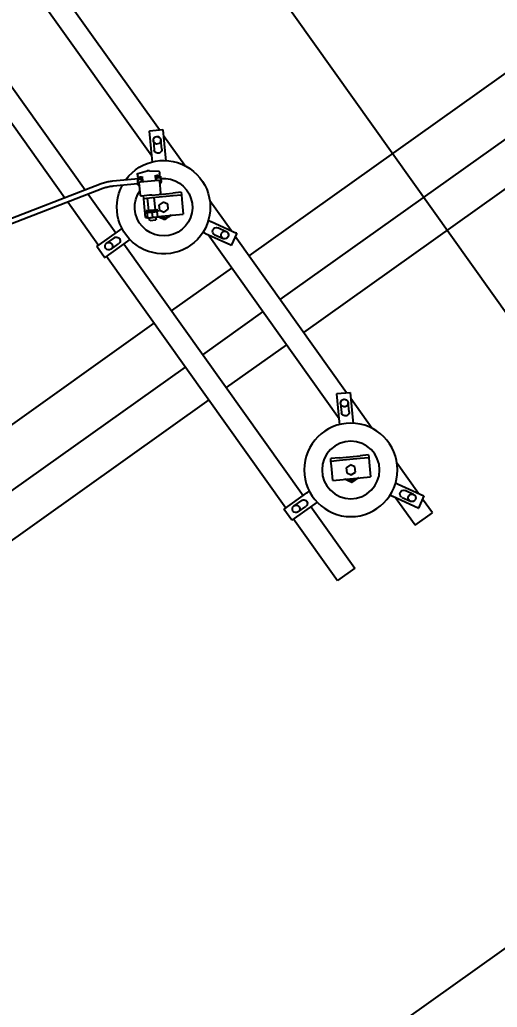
# Model space of a CAD drawing. Header units: feet. Extents: x 2321988 to 2329858, y 6722724 to 6730499.
# Drawn here: x 2326050.73 to 2326053.69, y 6726808.98 to 6726815.1 of the extents above; entities that cross this region are included whole.
import ezdxf

# ---------------------------------------------------------------- set-up
doc = ezdxf.new("R2010")
doc.units = ezdxf.units.FT
doc.header["$MEASUREMENT"] = 0
doc.header["$PDSIZE"] = 5
doc.layers.add('BESS Dimensions', color=3, linetype='Continuous')
doc.layers.add('C-BESS-EQUIPMENT', color=255, linetype='Continuous')
doc.styles.add('TG_DIMS', font='arial.ttf')
doc.dimstyles.new('TG-PROPOSED-ANNO', dxfattribs={"dimtxt": 0.1, "dimasz": 0.1, "dimexe": 0.05, "dimexo": 0.05, "dimgap": 0.02, "dimtad": 0, "dimtih": 1, "dimtoh": 1, "dimdsep": 46, "dimtxsty": 'TG_DIMS', "dimcen": 0, "dimclrd": 256, "dimclre": 256, "dimclrt": 256, "dimaunit": 1, "dimadec": 6, "dimazin": 2, "dimtfac": 1, "dimtofl": 0, "dimtmove": 1, "dimatfit": 3, "dimfxl": 1, "dimtolj": 1, "dimtzin": 0, "dimarcsym": 0})

# ---------------------------------------------------------------- blocks, each defined once
blk = doc.blocks.new('Midpoint Site Plan$0$GA 34.5kV 10MVAR Cap Bank top')
at = {"color": 0}
for p, q in [((51.81, 42.49), (50.23, 42.49)), ((50.23, 36.86), (50.23, 42.49)), ((51.81, 36.86), (51.81, 42.49)), ((57.31, 42.49), (58.89, 42.49)), ((57.31, 42.49), (57.31, 39.958)), ((58.89, 42.49), (58.89, 41.221)), ((58.244, 41.576), (57.203, 39.773)), ((58.244, 41.576), (58.252, 41.589)), ((59.118, 41.089), (58.252, 41.589)), ((57.723, 40.235), (58.067, 40.831)), ((58.069, 39.273), (59.11, 41.076)), ((58.553, 40.55), (58.209, 39.954)), ((58.89, 40.695), (58.89, 37.969)), ((59.118, 41.089), (59.11, 41.076)), ((57.197, 39.763), (57.096, 39.588)), ((57.203, 39.773), (57.197, 39.763)), ((57.962, 39.088), (58.063, 39.263)), ((58.063, 39.263), (58.069, 39.273)), ((54.266, 36.213), (56.709, 37.623)), ((57.251, 36.685), (56.709, 37.623)), ((50.06, 36.86), (50.075, 36.86)), ((50.06, 36.86), (50.06, 35.86)), ((52.157, 36.86), (50.075, 36.86)), ((52.169, 36.86), (52.157, 36.86)), ((52.371, 36.86), (52.169, 36.86)), ((50.81, 36.641), (51.498, 36.641)), ((51.498, 36.079), (50.81, 36.079)), ((54.266, 36.213), (54.808, 35.274)), ((55.435, 36.36), (55.622, 36.685)), ((55.622, 36.035), (55.435, 36.36)), ((55.531, 35.282), (56.883, 36.063)), ((55.622, 36.685), (55.998, 36.685)), ((55.998, 36.035), (55.622, 36.035)), ((55.998, 36.685), (56.185, 36.36)), ((56.185, 36.36), (55.998, 36.035)), ((56.883, 36.063), (57.428, 36.378)), ((57.522, 36.215), (56.977, 35.9)), ((57.428, 36.378), (57.251, 36.685)), ((57.522, 36.215), (57.428, 36.378)), ((50.075, 35.86), (50.06, 35.86)), ((50.075, 35.86), (52.157, 35.86)), ((50.23, 12.86), (50.23, 35.86)), ((51.81, 12.86), (51.81, 35.86)), ((52.157, 35.86), (52.169, 35.86)), ((52.169, 35.86), (52.371, 35.86)), ((54.808, 35.274), (54.985, 34.967)), ((54.985, 34.967), (55.531, 35.282)), ((55.625, 35.12), (56.977, 35.9)), ((54.985, 34.967), (55.079, 34.805)), ((55.625, 35.12), (55.079, 34.805)), ((58.89, 34.751), (58.89, 32.025)), ((57.096, 33.132), (57.197, 32.957)), ((58.063, 33.457), (57.962, 33.632)), ((58.069, 33.447), (58.063, 33.457)), ((59.11, 31.644), (58.069, 33.447)), ((57.197, 32.957), (57.203, 32.947)), ((57.203, 32.947), (58.244, 31.144)), ((57.31, 32.762), (57.31, 15.958)), ((58.067, 31.889), (57.723, 32.485)), ((58.209, 32.766), (58.553, 32.17)), ((58.252, 31.131), (59.118, 31.631)), ((59.11, 31.644), (59.118, 31.631)), ((58.252, 31.131), (58.244, 31.144)), ((58.89, 31.499), (58.89, 17.221)), ((50.23, 25.99), (24.235, 25.99)), ((57.31, 25.99), (51.81, 25.99)), ((82.496, 25.99), (58.89, 25.99)), ((24.69, 22.99), (50.23, 22.99)), ((51.81, 22.99), (57.31, 22.99)), ((58.89, 22.99), (82.242, 22.99)), ((28.887, 18.99), (50.23, 18.99)), ((51.81, 18.99), (57.31, 18.99)), ((58.89, 18.99), (88.685, 18.99)), ((58.244, 17.576), (57.203, 15.773)), ((58.069, 15.273), (59.11, 17.076)), ((58.244, 17.576), (58.252, 17.589)), ((59.118, 17.089), (58.252, 17.589)), ((59.118, 17.089), (59.11, 17.076)), ((57.723, 16.235), (58.067, 16.831)), ((58.553, 16.55), (58.209, 15.954)), ((58.89, 16.695), (58.89, 13.969)), ((57.197, 15.763), (57.096, 15.588)), ((57.203, 15.773), (57.197, 15.763)), ((57.962, 15.088), (58.063, 15.263)), ((58.063, 15.263), (58.069, 15.273)), ((55.055, 12.668), (56.709, 13.623)), ((57.251, 12.685), (56.709, 13.623)), ((50.06, 12.86), (50.075, 12.86)), ((50.06, 12.86), (50.06, 11.86)), ((52.157, 12.86), (50.075, 12.86)), ((50.81, 12.641), (51.498, 12.641)), ((52.169, 12.86), (52.157, 12.86)), ((52.371, 12.86), (52.169, 12.86)), ((54.412, 12.531), (54.482, 12.409)), ((54.424, 12.573), (54.803, 12.792)), ((54.861, 12.628), (54.537, 12.441)), ((54.716, 12.505), (54.901, 12.184)), ((54.845, 12.781), (54.915, 12.659)), ((55.024, 12.722), (54.861, 12.628)), ((55.04, 12.693), (55.226, 12.372)), ((55.435, 12.36), (55.622, 12.685)), ((55.622, 12.685), (55.998, 12.685)), ((55.998, 12.685), (56.185, 12.36)), ((57.428, 12.378), (57.251, 12.685)), ((50.075, 11.86), (50.06, 11.86)), ((50.075, 11.86), (52.157, 11.86)), ((50.23, 7.902), (50.23, 11.86)), ((51.498, 12.079), (50.81, 12.079)), ((51.81, 8.307), (51.81, 11.86)), ((52.157, 11.86), (52.169, 11.86)), ((52.169, 11.86), (52.371, 11.86)), ((54.266, 12.213), (54.405, 12.293)), ((54.266, 12.213), (54.808, 11.274)), ((54.537, 12.441), (54.374, 12.347)), ((54.391, 12.318), (54.576, 11.997)), ((55.294, 12.372), (54.542, 11.938)), ((54.542, 11.938), (54.604, 11.83)), ((55.356, 12.264), (54.604, 11.83)), ((54.764, 11.922), (55.233, 11.11)), ((55.197, 12.172), (55.666, 11.36)), ((55.356, 12.264), (55.294, 12.372)), ((55.622, 12.035), (55.435, 12.36)), ((55.531, 11.282), (56.883, 12.063)), ((55.998, 12.035), (55.622, 12.035)), ((55.625, 11.12), (56.977, 11.9)), ((56.185, 12.36), (55.998, 12.035)), ((56.883, 12.063), (57.428, 12.378)), ((57.522, 12.215), (56.977, 11.9)), ((57.522, 12.215), (57.428, 12.378)), ((54.808, 11.274), (54.985, 10.967)), ((55.48, 11.036), (54.948, 10.729)), ((54.985, 10.967), (55.531, 11.282)), ((55.625, 11.12), (55.48, 11.036)), ((56.692, 10.582), (56.224, 11.393)), ((54.925, 10.643), (55.393, 9.832)), ((54.985, 10.967), (55.079, 10.805)), ((55.479, 9.809), (56.67, 10.496)), ((56.507, 10.402), (56.703, 10.062)), ((56.561, 10.434), (56.61, 10.349)), ((56.639, 10.298), (56.61, 10.349)), ((56.64, 10.172), (56.949, 10.351)), ((56.682, 10.287), (56.709, 10.303)), ((56.699, 10.571), (56.692, 10.582)), ((56.709, 10.303), (56.872, 10.396)), ((56.746, 10.739), (56.763, 10.71)), ((56.808, 10.632), (56.763, 10.71)), ((56.808, 10.632), (56.91, 10.455)), ((56.872, 10.396), (56.899, 10.412)), ((56.949, 10.351), (56.908, 10.421)), ((58.89, 10.751), (58.89, 8.025)), ((53.68, 8.897), (55.262, 9.81)), ((53.868, 8.572), (55.774, 9.672)), ((55.247, 9.835), (55.23, 9.864)), ((55.247, 9.835), (55.292, 9.757)), ((55.395, 9.58), (55.292, 9.757)), ((55.393, 9.832), (55.4, 9.821)), ((55.437, 9.568), (55.464, 9.584)), ((55.464, 9.584), (55.627, 9.678)), ((55.636, 9.787), (55.587, 9.871)), ((55.627, 9.678), (55.654, 9.693)), ((55.636, 9.787), (55.665, 9.736)), ((55.837, 9.562), (55.641, 9.902)), ((56.523, 9.535), (57.078, 9.987)), ((56.813, 10.163), (56.916, 10.247)), ((56.813, 10.163), (56.813, 10.163)), ((57, 10.175), (56.963, 10.238)), ((57, 10.175), (57.014, 10.149)), ((57.035, 10.113), (57.014, 10.149)), ((57.036, 10.111), (57.035, 10.113)), ((57.073, 10.048), (57.036, 10.111)), ((57.085, 10.027), (57.073, 10.048)), ((58.063, 9.457), (57.962, 9.632)), ((55.556, 9.426), (55.592, 9.362)), ((55.568, 9.404), (55.568, 9.404)), ((55.571, 9.471), (55.696, 9.518)), ((55.607, 9.337), (55.592, 9.362)), ((55.607, 9.337), (55.628, 9.301)), ((55.628, 9.301), (55.629, 9.298)), ((55.629, 9.298), (55.665, 9.235)), ((55.665, 9.235), (55.678, 9.214)), ((55.696, 9.518), (55.696, 9.518)), ((55.716, 9.201), (56.385, 9.455)), ((57.096, 9.132), (57.197, 8.957)), ((57.197, 8.957), (57.203, 8.947)), ((57.203, 8.947), (58.244, 7.144)), ((58.069, 9.447), (58.063, 9.457)), ((59.11, 7.644), (58.069, 9.447)), ((26.27, 1.761), (52.951, 8.599)), ((26.305, 1.383), (53.044, 8.236)), ((57.31, 8.762), (57.31, -8.042)), ((58.067, 7.889), (57.723, 8.485)), ((58.209, 8.766), (58.553, 8.17)), ((50.23, -11.14), (50.23, 7.515)), ((51.81, -11.14), (51.81, 7.919)), ((58.252, 7.131), (59.118, 7.631)), ((58.89, 7.499), (58.89, -6.779)), ((59.11, 7.644), (59.118, 7.631)), ((58.252, 7.131), (58.244, 7.144))]:
    blk.add_line(p, q, dxfattribs=at)
for radius in [3.475, 2.14]:
    blk.add_circle((55.81, 36.36), radius, dxfattribs=at)
for centre, radius, start, end in [((58.31, 40.69), 0.281, 0.01297, 328.78182), ((58.31, 40.69), 0.281, 330, 150), ((57.966, 40.094), 0.281, 150, 330), ((55.81, 36.36), 0.813, 150, 157.54048), ((55.81, 36.36), 0.813, 90, 150), ((55.81, 36.36), 0.813, 82.45952, 90), ((50.81, 36.36), 0.281, 90, 270), ((50.81, 36.36), 0.281, 270, 90), ((51.498, 36.36), 0.281, 270, 90), ((57.966, 32.626), 0.281, 30, 210), ((58.31, 32.03), 0.281, 31.21818, 359.98703), ((58.31, 32.03), 0.281, 210, 30), ((58.31, 16.69), 0.281, 0.01297, 328.78182), ((58.31, 16.69), 0.281, 330, 150), ((57.966, 16.094), 0.281, 150, 330), ((55.81, 12.36), 3.475, 251.65198, 243.82724), ((55.81, 12.36), 2.14, 300, 250.59344), ((50.81, 12.36), 0.281, 90, 270), ((50.81, 12.36), 0.281, 270, 90), ((51.498, 12.36), 0.281, 270, 90), ((54.439, 12.546), 0.0312, 120, 210), ((54.818, 12.765), 0.0312, 30, 120), ((55.81, 12.36), 0.813, 150, 157.54048), ((55.81, 12.36), 0.813, 90, 150), ((55.81, 12.36), 0.813, 82.45952, 90), ((56.17, 11.362), 0.0625, 30, 120), ((54.979, 10.675), 0.0625, 120, 210), ((56.629, 10.816), 0.0625, 210, 300), ((56.666, 10.314), 0.0312, 210, 300), ((56.692, 10.708), 0.0625, 30, 120), ((56.638, 10.55), 0.0625, 300, 30), ((56.883, 10.439), 0.0313, 300, 30), ((55.285, 9.895), 0.0625, 120, 210), ((55.222, 10.003), 0.0625, 300, 30), ((55.448, 9.863), 0.0625, 210, 300), ((55.422, 9.595), 0.0313, 210, 300), ((55.638, 9.72), 0.0312, 300, 30), ((56.936, 10.223), 0.0312, 30, 129.19386), ((55.583, 9.441), 0.0312, 110.80614, 210), ((57.966, 8.626), 0.281, 30, 210), ((58.31, 8.03), 0.281, 31.21818, 359.98703), ((58.31, 8.03), 0.281, 210, 30)]:
    blk.add_arc(centre, radius, start, end, dxfattribs=at)
for centre, major_axis, ratio, start_param, end_param in [((56.855, 10.513), (0.094, -0.163), 0.000299, 1.146788, 1.146797), ((55.454, 9.852), (-0.0541, -0.0313), 0.898891, 0, 1.570796)]:
    blk.add_ellipse(centre, major_axis=major_axis, ratio=ratio, start_param=start_param, end_param=end_param, dxfattribs=at)
for points, weights in [([(55.106, 36.766), (55.077, 36.715), (55.047, 36.663)], [1, 1.01002296794, 1.01475228365]), ([(55.341, 37.172), (55.215, 36.955), (55.106, 36.766)], [1, 1.03795484931, 1]), ([(55.81, 37.172), (55.592, 37.172), (55.341, 37.172)], [1, 1.03795484931, 1]), ([(55.929, 37.172), (55.869, 37.172), (55.81, 37.172)], [1.01475228365, 1.01002296794, 1]), ([(54.716, 12.505), (54.612, 12.484), (54.537, 12.441)], [1, 1.0379548493, 1]), ([(54.861, 12.628), (54.786, 12.585), (54.716, 12.505)], [1, 1.0379548493, 1]), ([(55.04, 12.693), (54.937, 12.672), (54.861, 12.628)], [1, 1.0379548493, 1]), ([(55.024, 12.722), (55.024, 12.722), (55.04, 12.693)], [1, 1.0379548493, 1]), ([(55.106, 12.766), (55.079, 12.72), (55.052, 12.672)], [1, 1.00913393272, 1.01387165635]), ([(55.341, 13.172), (55.215, 12.955), (55.106, 12.766)], [1, 1.03795484931, 1]), ([(55.81, 13.172), (55.592, 13.172), (55.341, 13.172)], [1, 1.03795484931, 1]), ([(55.929, 13.172), (55.869, 13.172), (55.81, 13.172)], [1.01475228365, 1.01002296794, 1]), ([(54.391, 12.318), (54.374, 12.347), (54.374, 12.347)], [1, 1.0379548493, 1]), ([(54.537, 12.441), (54.461, 12.397), (54.391, 12.318)], [1, 1.0379548493, 1]), ([(54.576, 11.997), (54.68, 12.018), (54.756, 12.061)], [1, 1.0379548493, 1]), ([(54.593, 11.968), (54.593, 11.968), (54.576, 11.997)], [1, 1.0379548493, 1]), ([(54.756, 12.061), (54.831, 12.105), (54.901, 12.184)], [1, 1.0379548493, 1]), ([(54.901, 12.184), (55.005, 12.205), (55.08, 12.249)], [1, 1.0379548493, 1]), ([(55.08, 12.249), (55.156, 12.292), (55.226, 12.372)], [1, 1.0379548493, 1]), ([(55.226, 12.372), (55.243, 12.343), (55.243, 12.343)], [1, 1.0379548493, 1])]:
    blk.add_rational_spline(points, weights, degree=2, dxfattribs=at)
for points, knots in [([(55.41, 9.679), (55.41, 9.679), (55.411, 9.678), (55.411, 9.677), (55.411, 9.677), (55.411, 9.677)], [-0.00645918, -0.00645918, -0.00645918, -0.00645918, 0, 0, 0.000921585, 0.000921585, 0.000921585, 0.000921585]), ([(55.411, 9.677), (55.411, 9.677), (55.411, 9.677), (55.411, 9.678), (55.412, 9.678), (55.412, 9.679)], [-0.000921585, -0.000921585, -0.000921585, -0.000921585, 0, 0, 0.006684953, 0.006684953, 0.006684953, 0.006684953]), ([(55.696, 9.518), (55.708, 9.522), (55.719, 9.529), (55.739, 9.545), (55.748, 9.554), (55.759, 9.571), (55.762, 9.576), (55.765, 9.582)], [0, 0, 0, 0, 0.0958358, 0.0958358, 0.1946059, 0.1946059, 0.2452468, 0.2452468, 0.2452468, 0.2452468]), ([(55.766, 9.584), (55.767, 9.586), (55.768, 9.588), (55.771, 9.593), (55.772, 9.595), (55.776, 9.601), (55.779, 9.605), (55.781, 9.609)], [0.0041607, 0.0041607, 0.0041607, 0.0041607, 0.0258111, 0.0258111, 0.056745, 0.056745, 0.1048549, 0.1048549, 0.1048549, 0.1048549]), ([(55.781, 9.609), (55.786, 9.619), (55.789, 9.628), (55.789, 9.643), (55.787, 9.649), (55.783, 9.657)], [0, 0, 0, 0, 0.1360602, 0.1360602, 0.2457997, 0.2457997, 0.2457997, 0.2457997]), ([(56.649, 10.157), (56.652, 10.151), (56.657, 10.146), (56.666, 10.139), (56.672, 10.137), (56.683, 10.135), (56.687, 10.135), (56.691, 10.135)], [0, 0, 0, 0, 0.0910528, 0.0910528, 0.1968078, 0.1968078, 0.246408, 0.246408, 0.246408, 0.246408]), ([(56.691, 10.135), (56.698, 10.135), (56.705, 10.135), (56.715, 10.136), (56.718, 10.136), (56.721, 10.135)], [0, 0, 0, 0, 0.0769323, 0.0769323, 0.1026901, 0.1026901, 0.1026901, 0.1026901]), ([(56.722, 10.135), (56.736, 10.134), (56.75, 10.135), (56.776, 10.141), (56.789, 10.147), (56.805, 10.157), (56.809, 10.16), (56.813, 10.163)], [0, 0, 0, 0, 0.102471, 0.102471, 0.2062311, 0.2062311, 0.2451359, 0.2451359, 0.2451359, 0.2451359]), ([(57.085, 10.027), (57.086, 10.025), (57.087, 10.023), (57.089, 10.018), (57.089, 10.014), (57.089, 10.008), (57.088, 10.004), (57.086, 9.998), (57.085, 9.995), (57.081, 9.99), (57.079, 9.989), (57.077, 9.987)], [0, 0, 0, 0, 0.017166, 0.017166, 0.0424413, 0.0424413, 0.0678684, 0.0678684, 0.0927941, 0.0927941, 0.1113847, 0.1113847, 0.1113847, 0.1113847]), ([(52.951, 8.599), (53.002, 8.612), (53.052, 8.626), (53.153, 8.658), (53.202, 8.675), (53.301, 8.712), (53.35, 8.732), (53.446, 8.775), (53.494, 8.797), (53.588, 8.845), (53.635, 8.87), (53.68, 8.897)], [1.7729088, 1.7729088, 1.7729088, 1.7729088, 1.8290679, 1.8290679, 1.885227, 1.885227, 1.9413862, 1.9413862, 1.9975453, 1.9975453, 2.0537045, 2.0537045, 2.0537045, 2.0537045]), ([(55.716, 9.201), (55.713, 9.2), (55.71, 9.199), (55.703, 9.199), (55.7, 9.199), (55.693, 9.201), (55.69, 9.202), (55.685, 9.206), (55.682, 9.208), (55.679, 9.212), (55.678, 9.213), (55.678, 9.214)], [0.0000258, 0.0000258, 0.0000258, 0.0000258, 0.023961, 0.023961, 0.0486286, 0.0486286, 0.0745457, 0.0745457, 0.0993212, 0.0993212, 0.1113837, 0.1113837, 0.1113837, 0.1113837]), ([(53.044, 8.236), (53.101, 8.25), (53.158, 8.267), (53.272, 8.303), (53.328, 8.322), (53.44, 8.364), (53.495, 8.386), (53.604, 8.434), (53.658, 8.46), (53.764, 8.514), (53.816, 8.542), (53.868, 8.572)], [1.7729088, 1.7729088, 1.7729088, 1.7729088, 1.8290679, 1.8290679, 1.885227, 1.885227, 1.9413862, 1.9413862, 1.9975453, 1.9975453, 2.0537045, 2.0537045, 2.0537045, 2.0537045])]:
    blk.add_open_spline(points, degree=3, knots=knots, dxfattribs=at)
for points in [[(56.722, 10.135), (56.722, 10.135), (56.722, 10.135), (56.722, 10.135)], [(56.523, 9.535), (56.482, 9.501), (56.434, 9.474), (56.385, 9.455)]]:
    blk.add_open_spline(points, degree=3, dxfattribs=at)
blk = doc.blocks.new('*D110')
at = {"layer": 'BESS Dimensions', "lineweight": -2, "transparency": 16777216}
for p, q in [((2325959.3419, 6726878.5788), (2325907.9067, 6726841.9324)), ((2325917.7814, 6726836.6894), (2325957.7158, 6726780.6393)), ((2326007.7221, 6726710.4528), (2325967.7877, 6726766.5029)), ((2326060.8878, 6726736.0536), (2326009.4525, 6726699.4072))]:
    blk.add_line(p, q, dxfattribs=at)
at = {"layer": 'BESS Dimensions', "transparency": 16777216}
for points in [[(2325919.1388, 6726837.6565), (2325916.424, 6726835.7223), (2325911.9788, 6726844.8337)], [(2326009.0794, 6726711.4199), (2326006.3647, 6726709.4857), (2326013.5247, 6726702.3085)]]:
    blk.add_solid(points, dxfattribs=at)
at = {"layer": 'Defpoints', "color": 0, "transparency": 16777216}
for p in [(2325963.414, 6726881.4801), (2326064.9599, 6726738.9549), (2326013.5247, 6726702.3085)]:
    blk.add_point(p, dxfattribs=at)
at = {"layer": 'BESS Dimensions', "transparency": 16777216, "insert": (2325962.7517, 6726773.5711), "char_height": 10, "attachment_point": 5, "style": 'TG_DIMS'}
blk.add_mtext("\\A1;175'", dxfattribs=at)

msp = doc.modelspace()

# ---------------------------------------------------------------- linework, layer by layer
at = {"layer": 'C-BESS-EQUIPMENT'}
msp.add_lwpolyline([(2326038.8714, 6726813.4831), (2326048.6445, 6726820.4462), (2326055.6077, 6726810.6731), (2326045.8345, 6726803.7099)], close=True, dxfattribs=at)

# ---------------------------------------------------------------- block references
at = {"layer": 'C-BESS-EQUIPMENT', "xscale": -0.08333333333333331, "yscale": 0.08333333333333331, "zscale": 0.08333333333333331, "rotation": 215.4689808292026}
msp.add_blockref('Midpoint Site Plan$0$GA 34.5kV 10MVAR Cap Bank top', (2326047.2395, 6726812.0781), dxfattribs=at)

# ---------------------------------------------------------------- dimensions: what is measured, and where the dimension line sits
at = {"layer": 'BESS Dimensions'}
dim = msp.add_aligned_dim(p1=(2325963.414, 6726881.4801), p2=(2326064.9599, 6726738.9549), distance=-63.1549, dimstyle='TG-PROPOSED-ANNO', override={"dimscale": 50, "dimpost": "'"}, dxfattribs=at)
dim.commit()
dim.dimension.update_dxf_attribs({"geometry": '*D110', "text_midpoint": (2325962.7517, 6726773.5711)})

doc.saveas('drawing.dxf')
